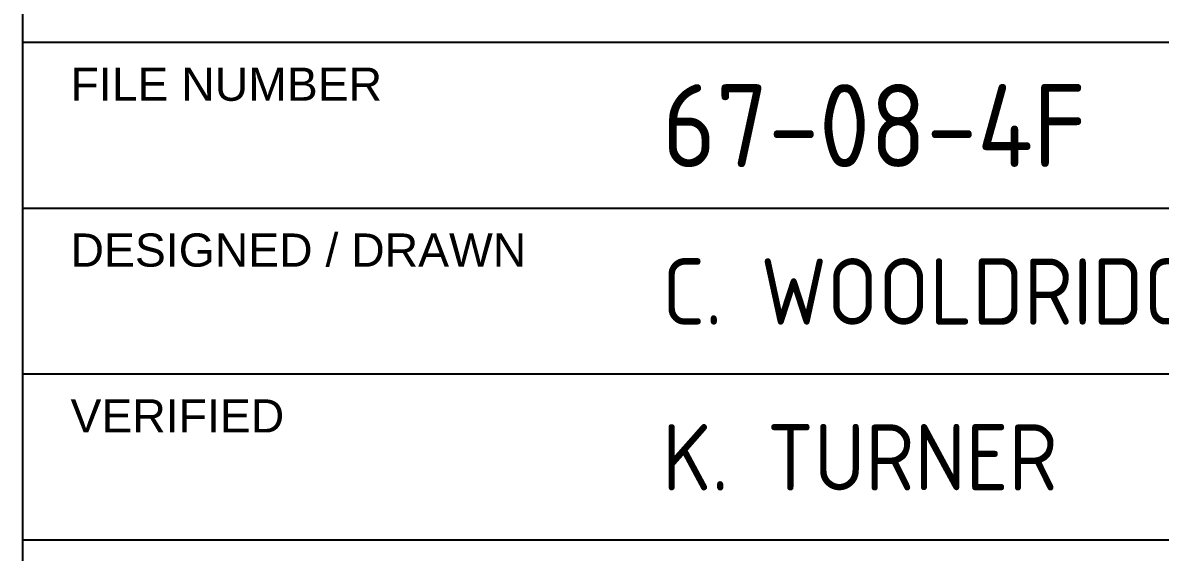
# Model space of a CAD drawing. Extents: x 0 to 420, y 0 to 297.
# Drawn here: x 352.5 to 386.79, y 41.63 to 57.59 of the extents above; entities that cross this region are included whole.
import ezdxf
from ezdxf.enums import TextEntityAlignment as Align

# ---------------------------------------------------------------- set-up
doc = ezdxf.new("R2010")
doc.units = 0
doc.header["$LTSCALE"] = 12
doc.header["$MEASUREMENT"] = 0
doc.layers.get('0').update_dxf_attribs({"linetype": 'CONTINUOUS'})
for name, color, linetype in [('TBLK18', 4, 'CONTINUOUS'), ('TBLK25', 1, 'CONTINUOUS'), ('TBLK35', 3, 'CONTINUOUS'), ('TBLK50', 7, 'CONTINUOUS')]:
    doc.layers.add(name, color=color, linetype=linetype)
doc.styles.add('HELVL', font='helvl.shx')
doc.styles.add('ISO', font='iso')

# ---------------------------------------------------------------- blocks, each defined once
blk = doc.blocks.new('A3BBLK')
at = {"layer": 'TBLK50'}
blk.add_line((352.5, 4.5), (352.5, 292.5), dxfattribs=at)
blk = doc.blocks.new('TBLK')
at = {"layer": 'TBLK35'}
for p, q in [((352.5, 57), (415.5, 57)), ((352.5, 52), (415.5, 52)), ((352.5, 47), (415.5, 47)), ((352.5, 42), (415.5, 42))]:
    blk.add_line(p, q, dxfattribs=at)
blk.add_blockref('A3BBLK', (0, 0))
at = {"layer": 'TBLK18', "style": 'HELVL'}
for s, p in [('FILE NUMBER', (353.94, 55.236)), ('DESIGNED / DRAWN', (353.94, 50.236)), ('VERIFIED', (353.94, 45.236))]:
    blk.add_text(s, height=1, dxfattribs=at).set_placement(p)
at = {"layer": 'TBLK18', "style": 'ISO'}
blk.add_attdef('MR_DIRECTORATE', text='', height=1.5, dxfattribs=at).set_placement((381.5, 67.119), align=Align.CENTER)
for tag, p in [('STREET_NAME', (355.514, 61.1)), ('SUBURB_POSTCODE', (388.488, 61.1)), ('TELEPHONE_NO.', (368.306, 58.836)), ('FAX_NO.', (393.555, 58.836))]:
    blk.add_attdef(tag, p, '', height=1.5, dxfattribs=at)
at = {"layer": 'TBLK25', "style": 'ISO'}
for tag, height, p in [('MR_BRANCH', 2, (381.5, 64.199)), ('ROAD_SECTION', 1.75, (384.5, 29.162)), ('SLK', 1.75, (384.5, 26.108)), ('CHAINAGE', 1.75, (384.5, 19.205)), ('DRG_TYPE_03', 1.75, (360.514, 11.498)), ('DRG_TYPE_02', 1.75, (360.514, 8.361)), ('DRG_TYPE_01', 1.75, (360.3, 5.421))]:
    blk.add_attdef(tag, text='', height=height, dxfattribs=at).set_placement(p, align=Align.CENTER)
for tag, p, height in [('FILE_NUMBER', (371.773, 53.237), 2.5), ('DESIGNED_/_DRAWN', (371.773, 48.487), 2), ('VERIFIED', (371.773, 43.487), 2), ('APPROVED', (371.773, 38.487), 2), ('LOCAL_AUTHORITY', (370.48, 16.733), 1.25)]:
    blk.add_attdef(tag, p, '', height=height, dxfattribs=at)
at = {"layer": 'TBLK35', "style": 'ISO', "width": 0.9}
for tag, p in [('ROAD_PROJECT&NUMBER', (384.5, 32.231)), ('DRAWING_DESCRIPTION', (384.5, 22.288))]:
    blk.add_attdef(tag, text='', height=2.5, dxfattribs=at).set_placement(p, align=Align.CENTER)
at = {"layer": 'TBLK50', "style": 'ISO'}
blk.add_attdef('DRG_NUMBER', (370.5, 6.021), '', height=5, dxfattribs=at)

msp = doc.modelspace()

# ---------------------------------------------------------------- block references
ref = msp.add_blockref('TBLK', (0, 0))
ref.add_attrib('DESIGNED_/_DRAWN', 'C. WOOLDRIDGE           19.5.95', (371.773, 48.487), dxfattribs={"layer": 'TBLK25', "height": 2, "style": 'ISO'})
ref.add_attrib('FILE_NUMBER', '67-08-4F', (371.773, 53.237), dxfattribs={"layer": 'TBLK25', "height": 2.5, "style": 'ISO'})
ref.add_attrib('VERIFIED', 'K. TURNER               23.6.95', (371.773, 43.487), dxfattribs={"layer": 'TBLK25', "height": 2, "style": 'ISO'})

doc.saveas('drawing.dxf')
